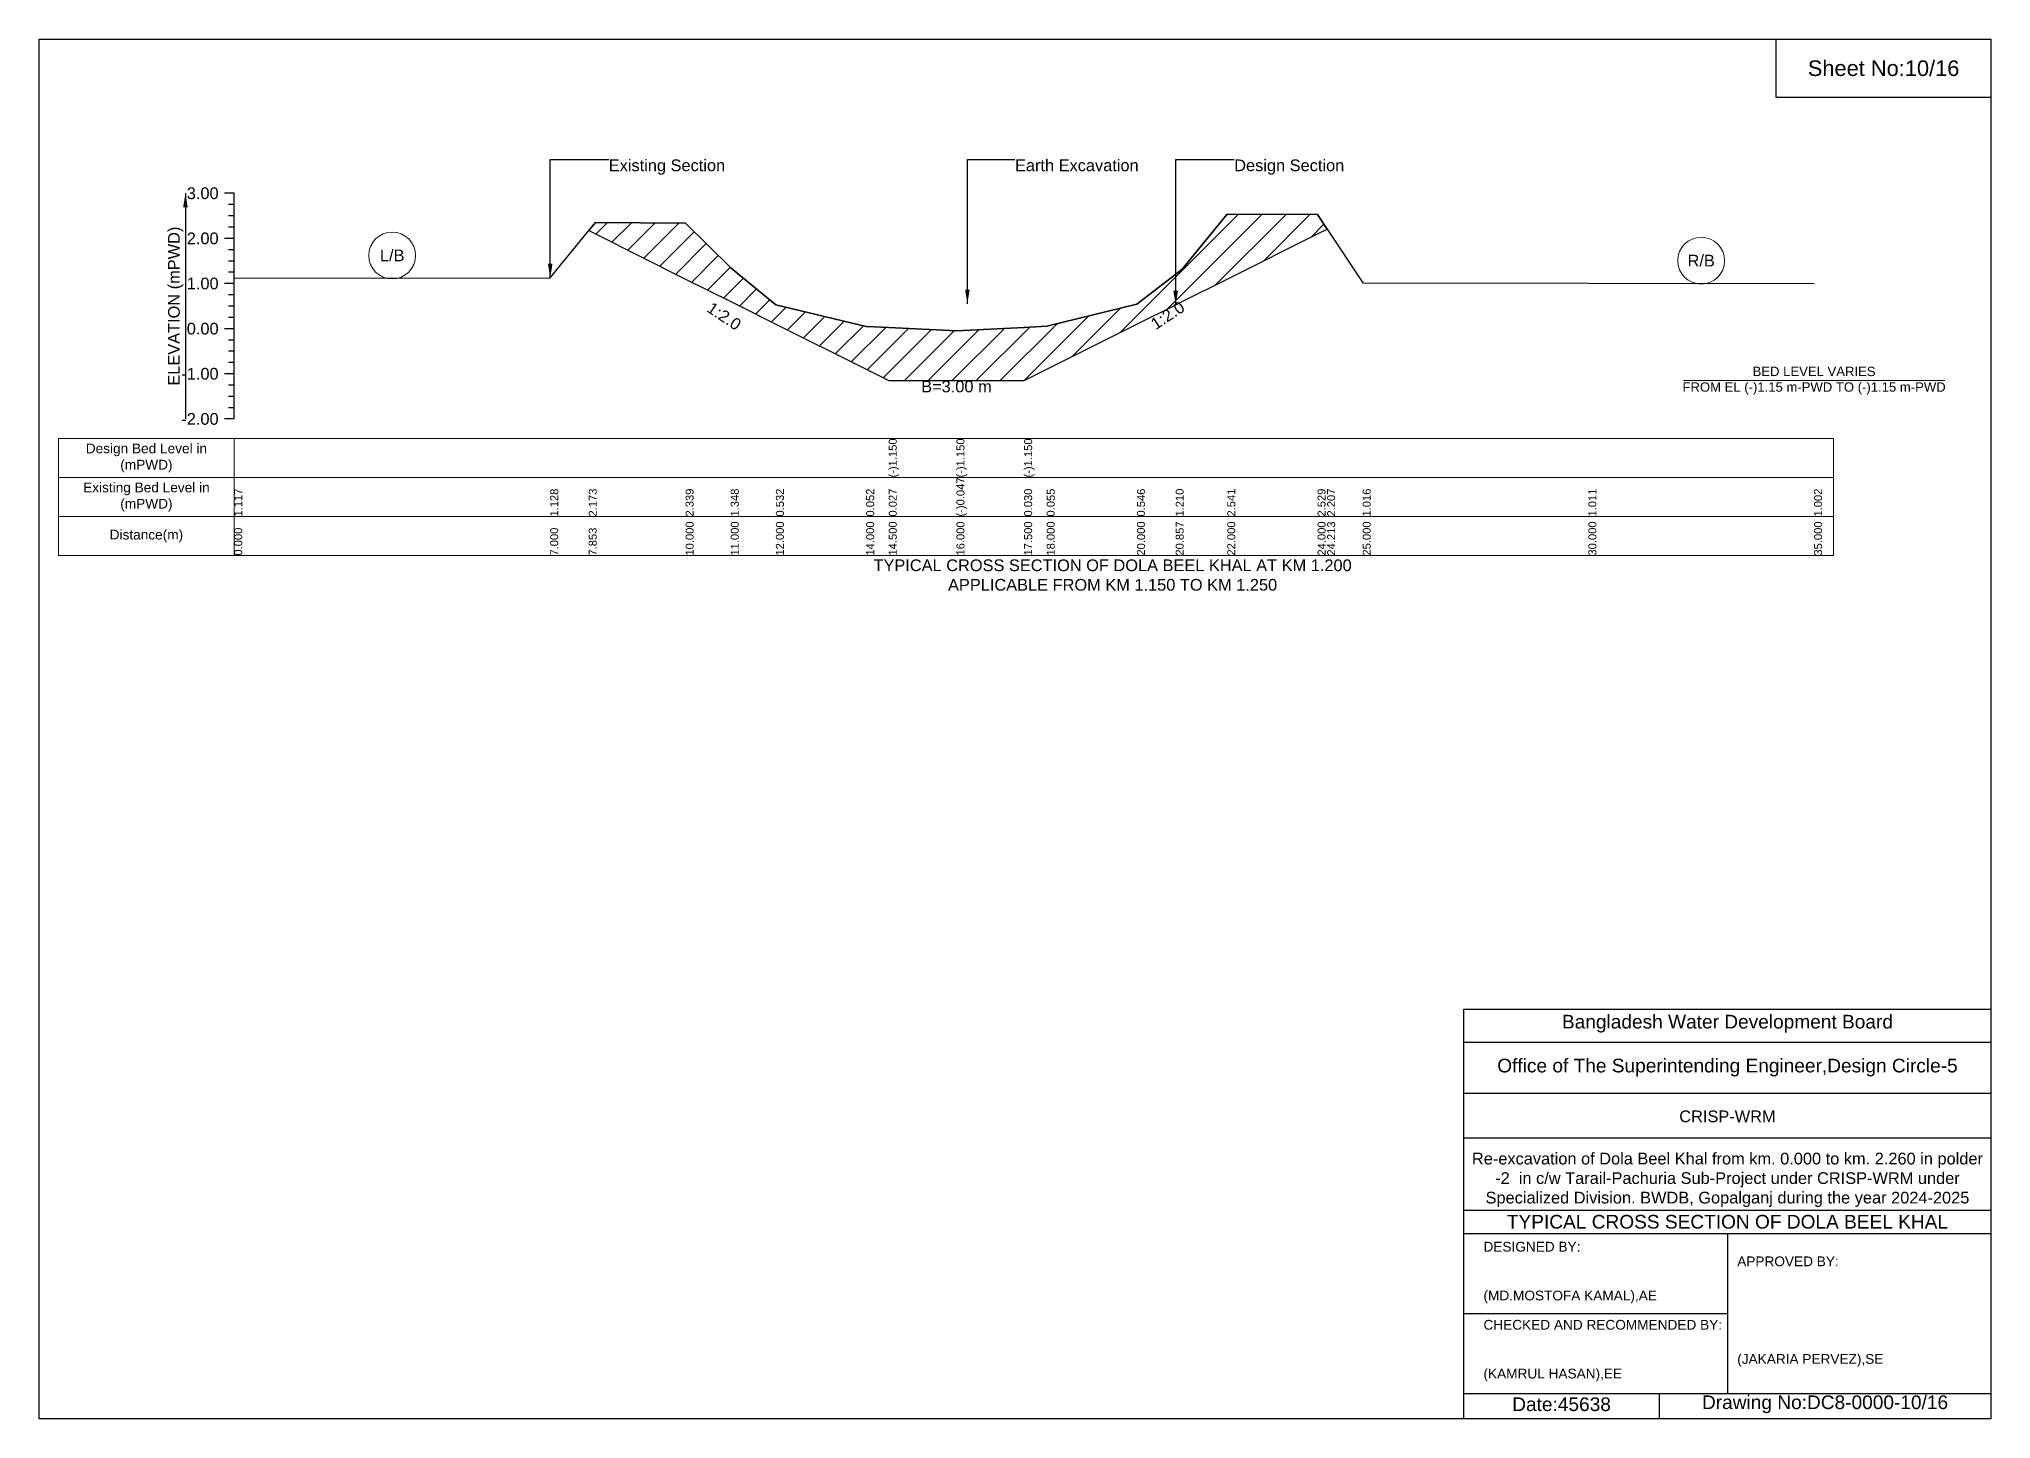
# Model space of a CAD drawing. Header units: inches. Extents: x 91000 to 258000, y -5656 to 125.
# Drawn here: x 190000 to 198000, y -5656 to 0 of the extents above; entities that cross this region are included whole.
import ezdxf

# ---------------------------------------------------------------- set-up
doc = ezdxf.new("R2010")
doc.units = ezdxf.units.IN
doc.header["$LTSCALE"] = 7
doc.header["$MEASUREMENT"] = 0
for name, color, linetype, lineweight in [('Cross section Data Border', 7, 'Continuous', 9), ('Cross Section Labels', 7, 'Continuous', 9), ('Existing_Bed_Level for Xsection', 7, 'Continuous', 25)]:
    doc.layers.add(name, color=color, linetype=linetype, lineweight=lineweight)
doc.styles.get("Standard").update_dxf_attribs({"font": 'arial.ttf'})
doc.dimstyles.get("Standard").update_dxf_attribs({"dimtxt": 0.18, "dimasz": 0.18, "dimexe": 0.18, "dimexo": 0.0625, "dimgap": 0.09, "dimtad": 0, "dimtih": 1, "dimtoh": 1, "dimdec": 4, "dimzin": 0, "dimdsep": 46, "dimtxsty": 'Standard', "dimcen": 0.09, "dimadec": 0, "dimazin": 0, "dimtfac": 1, "dimtdec": 4, "dimtofl": 0, "dimtmove": 0, "dimatfit": 3, "dimfxl": 1, "dimtolj": 1, "dimtzin": 0, "dimarcsym": 0})

msp = doc.modelspace()

# ---------------------------------------------------------------- hatches: boundary and pattern name
at = {"layer": 'Existing_Bed_Level for Xsection'}
h = msp.add_hatch(dxfattribs=at)
h.set_pattern_fill('ANSI31', color=256, scale=555, style=0)
h.paths.add_polyline_path([(192252.9, -785.2), (192280, -798.8), (192650, -983.8), (192835, -1076.3), (192867.7, -1092.6), (193020, -1168.8), (193390, -1353.8), (193482.5, -1400.1), (193760, -1400.1), (194037.5, -1400.1), (194130, -1353.8), (194500, -1168.8), (194658.5, -1089.6), (194685, -1076.3), (194870, -983.8), (195240, -798.8), (195279.4, -779.1), (195240, -719.4), (194870, -717.2), (194685, -942.9), (194658.5, -963.5), (194500, -1086.3), (194130, -1177.1), (194037.5, -1181.8), (193760, -1196), (193482.5, -1182.3), (193390, -1177.7), (193020, -1088.9), (192867.7, -964.6), (192835, -937.9), (192650, -754.6), (192280, -752)])

# ---------------------------------------------------------------- linework, layer by layer
for points in [[(190000, 0), (198000, 0), (198000, -5656), (190000, -5656)], [(197120, 0), (198000, 0), (198000, -240), (197120, -240)]]:
    msp.add_lwpolyline(points, close=True)
for points in [[(195840, -5656), (195840, -3976), (198000, -3976)], [(195840, -4112), (198000, -4112)], [(195840, -4320), (198000, -4320)], [(195840, -4504), (198000, -4504)], [(195840, -4800), (198000, -4800)], [(195840, -4896), (198000, -4896)], [(196920, -4896), (196920, -5552)], [(195840, -5224), (196920, -5224)], [(195840, -5552), (198000, -5552)], [(196640, -5552), (196640, -5656)]]:
    msp.add_lwpolyline(points)
at = {"layer": 'Cross section Data Border'}
msp.add_lwpolyline([(190080, -1637.3), (197355, -1637.3), (197355, -2117.3), (190080, -2117.3)], close=True, dxfattribs=at)
for points in [[(190800, -1637.3), (190800, -2117.3)], [(190080, -1797.3), (197355, -1797.3)], [(190080, -1957.3), (197355, -1957.3)]]:
    msp.add_lwpolyline(points, dxfattribs=at)
at = {"layer": 'Cross Section Labels'}
msp.add_lwpolyline([(196739.2, -1400.1), (197810.8, -1400.1)], dxfattribs=at)
for centre in [(191447.5, -887.1), (196812.5, -908.6)]:
    msp.add_circle(centre, 96, dxfattribs=at)
at = {"layer": 'Existing_Bed_Level for Xsection'}
for points in [[(190800, -632.3), (190760, -632.3)], [(190800, -1557.3), (190800, -1372.3), (190800, -1187.3), (190800, -1002.3), (190800, -817.3), (190800, -632.3)], [(190800, -678.6), (190776, -678.6)], [(190800, -980.7), (192095, -978.6), (192252.9, -785.2), (192280, -752), (192650, -754.6), (192835, -937.9), (192867.7, -964.6), (193020, -1088.9), (193390, -1177.7), (193482.5, -1182.3), (193482.5, -1182.3), (193760, -1196), (193760, -1196), (194037.5, -1181.8), (194037.5, -1181.8), (194130, -1177.1), (194500, -1086.3), (194658.5, -963.5), (194685, -942.9), (194870, -717.2), (195240, -719.4), (195279.4, -779.1), (195425, -999.3), (196350, -1000.3), (197275, -1001.9)], [(190800, -724.8), (190776, -724.8)], [(190800, -771.1), (190776, -771.1)], [(190800, -817.3), (190760, -817.3)], [(190800, -863.6), (190776, -863.6)], [(190800, -909.8), (190776, -909.8)], [(190800, -956.1), (190776, -956.1)], [(190800, -1002.3), (190760, -1002.3)], [(190800, -1048.6), (190776, -1048.6)], [(190800, -1094.8), (190776, -1094.8)], [(190800, -1187.3), (190760, -1187.3)], [(190800, -1141.1), (190776, -1141.1)], [(190800, -1233.6), (190776, -1233.6)], [(190800, -1279.8), (190776, -1279.8)], [(190800, -1326.1), (190776, -1326.1)], [(190800, -1372.3), (190760, -1372.3)], [(190800, -1418.6), (190776, -1418.6)], [(190800, -1464.8), (190776, -1464.8)], [(190800, -1511.1), (190776, -1511.1)], [(190800, -1557.3), (190760, -1557.3)]]:
    msp.add_lwpolyline(points, dxfattribs=at)
msp.add_lwpolyline([(192252.9, -785.2), (192252.9, -785.2), (192280, -798.8), (192650, -983.8), (192835, -1076.3), (192867.7, -1092.6), (193020, -1168.8), (193390, -1353.8), (193482.5, -1400.1), (193482.5, -1400.1), (193760, -1400.1), (193760, -1400.1), (194037.5, -1400.1), (194037.5, -1400.1), (194130, -1353.8), (194500, -1168.8), (194658.5, -1089.6), (194685, -1076.3), (194870, -983.8), (195240, -798.8), (195279.4, -779.1), (195279.4, -779.1), (195279.4, -779.1), (195240, -719.4), (194870, -717.2), (194685, -942.9), (194658.5, -963.5), (194500, -1086.3), (194130, -1177.1), (194037.5, -1181.8), (194037.5, -1181.8), (193760, -1196), (193760, -1196), (193482.5, -1182.3), (193482.5, -1182.3), (193390, -1177.7), (193020, -1088.9), (192867.7, -964.6), (192835, -937.9), (192650, -754.6), (192280, -752), (192252.9, -785.2)], close=True, dxfattribs=at)

# ---------------------------------------------------------------- texts
at = {"attachment_point": 5}
for s, insert, char_height in [('Sheet No:10/16', (197560, -120), 64), ('Bangladesh Water Development Board', (196920, -4036), 56), ('Office of The Superintending Engineer,Design Circle-5', (196920, -4216), 56)]:
    msp.add_mtext(s, dxfattribs=dict(at, insert=insert, char_height=char_height))
for s, insert, char_height, width, attachment_point in [('CRISP-WRM', (196920, -4416), 48, 2240, 5), ('Re-excavation of Dola Beel Khal from km. 0.000 to km. 2.260 in polder -2  in c/w Tarail-Pachuria Sub-Project under CRISP-WRM under Specialized Division. BWDB, Gopalganj during the year 2024-2025', (196920, -4676), 48, 2160, 5), ('TYPICAL CROSS SECTION OF DOLA BEEL KHAL', (196920, -4848), 56, 2240, 5), ('DESIGNED BY:^J^J^J(MD.MOSTOFA KAMAL),AE', (195920, -5056), 40, 1120, 4), ('APPROVED BY:^J^J^J^J^J^J(JAKARIA PERVEZ),SE', (196960, -5216), 40, 1120, 4), ('CHECKED AND RECOMMENDED BY:^J^J^J(KAMRUL HASAN),EE', (195920, -5376), 40, 1120, 4), ('Date:45638', (196240, -5596), 56, 1120, 5), ('Drawing No:DC8-0000-10/16', (197320, -5596), 56, 1760, 5)]:
    msp.add_mtext(s, dxfattribs=dict(insert=insert, char_height=char_height, width=width, attachment_point=attachment_point))
at = {"layer": 'Cross section Data Border', "char_height": 40, "width": 640, "attachment_point": 5}
for s, insert in [('Design Bed Level in (mPWD)', (190440, -1717.3)), ('Existing Bed Level in (mPWD)', (190440, -1877.3)), ('Distance(m)', (190440, -2037.3))]:
    msp.add_mtext(s, dxfattribs=dict(at, insert=insert))
at = {"layer": 'Cross Section Labels'}
for s, insert, char_height, attachment_point in [('Existing Section', (192335, -493.6), 48, 1), ('Earth Excavation', (194000, -493.6), 48, 1), ('Design Section', (194898.5, -493.6), 48, 1), ('L/B', (191447.5, -887.1), 48, 5), ('R/B', (196812.5, -908.6), 48, 5), ('BED LEVEL VARIES ^JFROM EL (-)1.15 m-PWD TO (-)1.15 m-PWD', (197275, -1400.1), 38.4, 5), ('B=3.00 m', (193760, -1400.1), 48, 2), ('TYPICAL CROSS SECTION OF DOLA BEEL KHAL AT KM 1.200^JAPPLICABLE FROM KM 1.150 TO KM 1.250', (194400, -2197.3), 48, 5)]:
    msp.add_mtext(s, dxfattribs=dict(at, insert=insert, char_height=char_height, attachment_point=attachment_point))
at = {"layer": 'Cross Section Labels', "char_height": 48, "attachment_point": 2}
for insert, rotation in [((192821.4, -1115.8), 326.30993), ((194612.2, -1112.7), 33.69007)]:
    msp.add_mtext('1:2.0', dxfattribs=dict(at, insert=insert, rotation=rotation))
at = {"layer": 'Existing_Bed_Level for Xsection', "char_height": 48, "attachment_point": 6}
for s, insert in [('3.00', (190736, -632.3)), ('2.00', (190736, -817.3)), ('1.00', (190736, -1002.3)), ('0.00', (190736, -1187.3)), ('-1.00', (190736, -1372.3)), ('-2.00', (190736, -1557.3))]:
    msp.add_mtext(s, dxfattribs=dict(at, insert=insert))
at = {"layer": 'Existing_Bed_Level for Xsection', "rotation": 90}
for s, insert, char_height, attachment_point in [('ELEVATION (mPWD)', (190560, -1094.8), 48, 5), ('(-)1.150', (193482.5, -1797.3), 32.8, 1), ('(-)1.150', (193760, -1797.3), 32.8, 1), ('(-)1.150', (194037.5, -1797.3), 32.8, 1), ('(-)0.047', (193760, -1957.3), 32.8, 1), ('1.117', (190800, -1957.3), 32.8, 1), ('1.128', (192095, -1957.3), 32.8, 1), ('2.173', (192252.9, -1957.3), 32.8, 1), ('2.339', (192650, -1957.3), 32.8, 1), ('1.348', (192835, -1957.3), 32.8, 1), ('0.532', (193020, -1957.3), 32.8, 1), ('0.052', (193390, -1957.3), 32.8, 1), ('0.027', (193482.5, -1957.3), 32.8, 1), ('0.030', (194037.5, -1957.3), 32.8, 1), ('0.055', (194130, -1957.3), 32.8, 1), ('0.546', (194500, -1957.3), 32.8, 1), ('1.210', (194658.5, -1957.3), 32.8, 1), ('2.541', (194870, -1957.3), 32.8, 1), ('2.529', (195240, -1957.3), 32.8, 1), ('2.207', (195279.4, -1957.3), 32.8, 1), ('1.016', (195425, -1957.3), 32.8, 1), ('1.011', (196350, -1957.3), 32.8, 1), ('1.002', (197275, -1957.3), 32.8, 1), ('10.000', (192650, -2117.3), 32.8, 1), ('11.000', (192835, -2117.3), 32.8, 1), ('12.000', (193020, -2117.3), 32.8, 1), ('14.000', (193390, -2117.3), 32.8, 1), ('14.500', (193482.5, -2117.3), 32.8, 1), ('16.000', (193760, -2117.3), 32.8, 1), ('17.500', (194037.5, -2117.3), 32.8, 1), ('18.000', (194130, -2117.3), 32.8, 1), ('20.000', (194500, -2117.3), 32.8, 1), ('20.857', (194658.5, -2117.3), 32.8, 1), ('22.000', (194870, -2117.3), 32.8, 1), ('24.000', (195240, -2117.3), 32.8, 1), ('24.213', (195279.4, -2117.3), 32.8, 1), ('25.000', (195425, -2117.3), 32.8, 1), ('30.000', (196350, -2117.3), 32.8, 1), ('35.000', (197275, -2117.3), 32.8, 1), ('0.000', (190800, -2117.3), 32.8, 1), ('7.000', (192095, -2117.3), 32.8, 1), ('7.853', (192252.9, -2117.3), 32.8, 1)]:
    msp.add_mtext(s, dxfattribs=dict(at, insert=insert, char_height=char_height, attachment_point=attachment_point))

# ---------------------------------------------------------------- leaders
at = {"layer": 'Cross Section Labels', "annotation_type": 0, "has_hookline": 1, "hookline_direction": 0}
for points, text_width in [([(192095, -978.6), (192095, -493.6), (192334.9, -493.6)], 467.2), ([(193804.9, -1084.9), (193804.9, -493.6), (193999.9, -493.6)], 497), ([(194658.5, -1089.6), (194658.5, -493.6), (194898.4, -493.6)], 441.2)]:
    msp.add_leader(points, dimstyle='Standard', override={"dimasz": 57.6}, dxfattribs=dict(at, text_width=text_width))
at = {"layer": 'Existing_Bed_Level for Xsection'}
msp.add_leader([(190600, -632.3), (190600, -1557.3)], dimstyle='Standard', override={"dimasz": 57.6}, dxfattribs=at)

doc.saveas('drawing.dxf')
